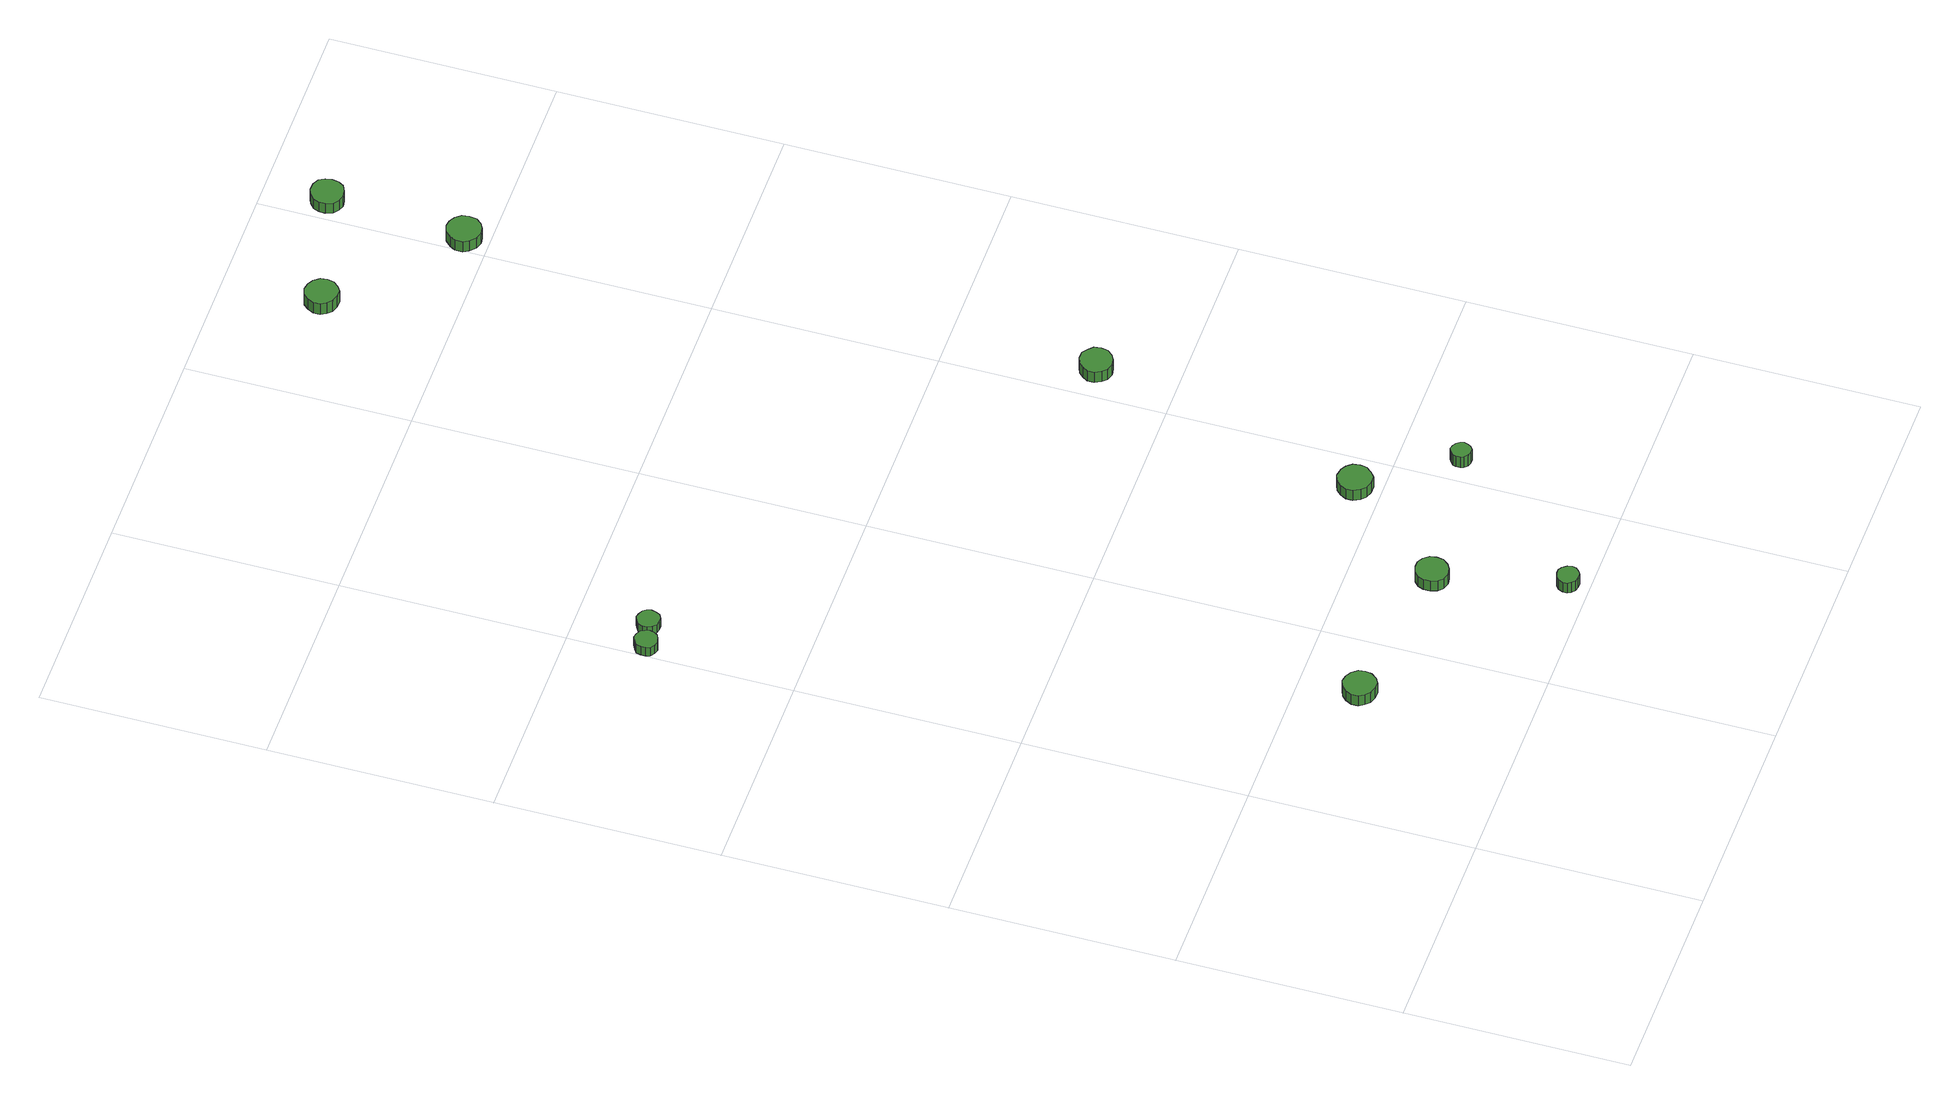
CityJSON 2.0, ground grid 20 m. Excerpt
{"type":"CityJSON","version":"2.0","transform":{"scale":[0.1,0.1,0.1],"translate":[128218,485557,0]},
"CityObjects":{
"tree1":{"type":"SolitaryVegetationObject","attributes":{"function":"something"},"geometry":[{"type":"MultiSurface","lod":"1","boundaries":[[[0,1,2,3,4,5,6,7,8,9,10,11,12,13,14]],[[15,16,17,18,19,20,21,22,23,24,25,26,27,28,29]],[[0,29,28,1]],[[1,28,27,2]],[[2,27,26,3]],[[3,26,25,4]],[[4,25,24,5]],[[5,24,23,6]],[[6,23,22,7]],[[7,22,21,8]],[[8,21,20,9]],[[9,20,19,10]],[[10,19,18,11]],[[11,18,17,12]],[[12,17,16,13]],[[13,16,15,14]],[[14,15,29,0]]]}]},
"tree2":{"type":"SolitaryVegetationObject","attributes":{"function":"something"},"geometry":[{"type":"MultiSurface","lod":"1","boundaries":[[[30,31,32,33,34,35,36,37,38,39,40,41,42,43,44]],[[45,46,47,48,49,50,51,52,53,54,55,56,57,58,59]],[[30,59,58,31]],[[31,58,57,32]],[[32,57,56,33]],[[33,56,55,34]],[[34,55,54,35]],[[35,54,53,36]],[[36,53,52,37]],[[37,52,51,38]],[[38,51,50,39]],[[39,50,49,40]],[[40,49,48,41]],[[41,48,47,42]],[[42,47,46,43]],[[43,46,45,44]],[[44,45,59,30]]]}]},
"tree3":{"type":"SolitaryVegetationObject","attributes":{"function":"something"},"geometry":[{"type":"MultiSurface","lod":"1","boundaries":[[[60,61,62,63,64,65,66,67,68,69,70,71,72,73,74]],[[75,76,77,78,79,80,81,82,83,84,85,86,87,88,89]],[[60,89,88,61]],[[61,88,87,62]],[[62,87,86,63]],[[63,86,85,64]],[[64,85,84,65]],[[65,84,83,66]],[[66,83,82,67]],[[67,82,81,68]],[[68,81,80,69]],[[69,80,79,70]],[[70,79,78,71]],[[71,78,77,72]],[[72,77,76,73]],[[73,76,75,74]],[[74,75,89,60]]]}]},
"tree4":{"type":"SolitaryVegetationObject","attributes":{"function":"something"},"geometry":[{"type":"MultiSurface","lod":"1","boundaries":[[[90,91,92,93,94,95,96,97,98,99,100,101,102,103,104]],[[105,106,107,108,109,110,111,112,113,114,115,116,117,118,119]],[[90,119,118,91]],[[91,118,117,92]],[[92,117,116,93]],[[93,116,115,94]],[[94,115,114,95]],[[95,114,113,96]],[[96,113,112,97]],[[97,112,111,98]],[[98,111,110,99]],[[99,110,109,100]],[[100,109,108,101]],[[101,108,107,102]],[[102,107,106,103]],[[103,106,105,104]],[[104,105,119,90]]]}]},
"tree5":{"type":"SolitaryVegetationObject","attributes":{"function":"something"},"geometry":[{"type":"MultiSurface","lod":"1","boundaries":[[[120,121,122,123,124,125,126,127,128,129,130,131,132,133,134]],[[135,136,137,138,139,140,141,142,143,144,145,146,147,148,149]],[[120,149,148,121]],[[121,148,147,122]],[[122,147,146,123]],[[123,146,145,124]],[[124,145,144,125]],[[125,144,143,126]],[[126,143,142,127]],[[127,142,141,128]],[[128,141,140,129]],[[129,140,139,130]],[[130,139,138,131]],[[131,138,137,132]],[[132,137,136,133]],[[133,136,135,134]],[[134,135,149,120]]]}]},
"tree6":{"type":"SolitaryVegetationObject","attributes":{"function":"something"},"geometry":[{"type":"MultiSurface","lod":"1","boundaries":[[[150,151,152,153,154,155,156,157,158,159,160,161,162,163,164]],[[165,166,167,168,169,170,171,172,173,174,175,176,177,178,179]],[[150,179,178,151]],[[151,178,177,152]],[[152,177,176,153]],[[153,176,175,154]],[[154,175,174,155]],[[155,174,173,156]],[[156,173,172,157]],[[157,172,171,158]],[[158,171,170,159]],[[159,170,169,160]],[[160,169,168,161]],[[161,168,167,162]],[[162,167,166,163]],[[163,166,165,164]],[[164,165,179,150]]]}]},
"tree7":{"type":"SolitaryVegetationObject","attributes":{"function":"something"},"geometry":[{"type":"MultiSurface","lod":"1","boundaries":[[[180,181,182,183,184,185,186,187,188,189,190,191,192,193,194]],[[195,196,197,198,199,200,201,202,203,204,205,206,207,208,209]],[[180,209,208,181]],[[181,208,207,182]],[[182,207,206,183]],[[183,206,205,184]],[[184,205,204,185]],[[185,204,203,186]],[[186,203,202,187]],[[187,202,201,188]],[[188,201,200,189]],[[189,200,199,190]],[[190,199,198,191]],[[191,198,197,192]],[[192,197,196,193]],[[193,196,195,194]],[[194,195,209,180]]]}]},
"tree8":{"type":"SolitaryVegetationObject","attributes":{"function":"something"},"geometry":[{"type":"MultiSurface","lod":"1","boundaries":[[[210,211,212,213,214,215,216,217,218,219,220,221,222,223,224]],[[225,226,227,228,229,230,231,232,233,234,235,236,237,238,239]],[[210,239,238,211]],[[211,238,237,212]],[[212,237,236,213]],[[213,236,235,214]],[[214,235,234,215]],[[215,234,233,216]],[[216,233,232,217]],[[217,232,231,218]],[[218,231,230,219]],[[219,230,229,220]],[[220,229,228,221]],[[221,228,227,222]],[[222,227,226,223]],[[223,226,225,224]],[[224,225,239,210]]]}]},
"tree9":{"type":"SolitaryVegetationObject","attributes":{"function":"something"},"geometry":[{"type":"MultiSurface","lod":"1","boundaries":[[[240,241,242,243,244,245,246,247,248,249,250,251,252,253,254]],[[255,256,257,258,259,260,261,262,263,264,265,266,267,268,269]],[[240,269,268,241]],[[241,268,267,242]],[[242,267,266,243]],[[243,266,265,244]],[[244,265,264,245]],[[245,264,263,246]],[[246,263,262,247]],[[247,262,261,248]],[[248,261,260,249]],[[249,260,259,250]],[[250,259,258,251]],[[251,258,257,252]],[[252,257,256,253]],[[253,256,255,254]],[[254,255,269,240]]]}]},
"tree10":{"type":"SolitaryVegetationObject","attributes":{"function":"something"},"geometry":[{"type":"MultiSurface","lod":"1","boundaries":[[[270,271,272,273,274,275,276,277,278,279,280,281,282,283,284]],[[285,286,287,288,289,290,291,292,293,294,295,296,297,298,299]],[[270,299,298,271]],[[271,298,297,272]],[[272,297,296,273]],[[273,296,295,274]],[[274,295,294,275]],[[275,294,293,276]],[[276,293,292,277]],[[277,292,291,278]],[[278,291,290,279]],[[279,290,289,280]],[[280,289,288,281]],[[281,288,287,282]],[[282,287,286,283]],[[283,286,285,284]],[[284,285,299,270]]]}]},
"tree11":{"type":"SolitaryVegetationObject","attributes":{"function":"something"},"geometry":[{"type":"MultiSurface","lod":"1","boundaries":[[[300,301,302,303,304,305,306,307,308,309,310,311,312,313,314]],[[315,316,317,318,319,320,321,322,323,324,325,326,327,328,329]],[[300,329,328,301]],[[301,328,327,302]],[[302,327,326,303]],[[303,326,325,304]],[[304,325,324,305]],[[305,324,323,306]],[[306,323,322,307]],[[307,322,321,308]],[[308,321,320,309]],[[309,320,319,310]],[[310,319,318,311]],[[311,318,317,312]],[[312,317,316,313]],[[313,316,315,314]],[[314,315,329,300]]]}]}
},
"vertices":[
[153,146,19],[152,152,19],[148,157,19],[143,160,19],[137,161,19],[131,159,19],[127,155,19],[124,149,19],[124,143,19],[127,138,19],[131,134,19],[137,132,19],[143,132,19],[148,135,19],[152,140,19],[152,140,7],[148,135,7],[143,132,7],[137,132,7],[131,134,7],[127,138,7],[124,143,7],[124,149,7],[127,155,7],[131,159,7],[137,161,7],[143,160,7],[148,157,7],[152,152,7],[153,146,7],
[21,733,13],[20,737,13],[18,741,13],[14,743,13],[10,744,13],[6,742,13],[2,739,13],[1,735,13],[1,731,13],[2,727,13],[6,724,13],[10,723,13],[14,724,13],[18,726,13],[20,729,13],[20,729,3],[18,726,3],[14,724,3],[10,723,3],[6,724,3],[2,727,3],[1,731,3],[1,735,3],[2,739,3],[6,742,3],[10,744,3],[14,743,3],[18,741,3],[20,737,3],[21,733,3],
[44,739,13],[43,743,13],[41,746,13],[37,748,13],[33,749,13],[29,747,13],[26,745,13],[24,741,13],[24,737,13],[26,733,13],[29,730,13],[33,729,13],[37,729,13],[41,731,13],[43,735,13],[43,735,3],[41,731,3],[37,729,3],[33,729,3],[29,730,3],[26,733,3],[24,737,3],[24,741,3],[26,745,3],[29,747,3],[33,749,3],[37,748,3],[41,746,3],[43,743,3],[44,739,3],
[316,16,25],[315,20,25],[312,24,25],[309,26,25],[305,26,25],[301,25,25],[298,22,25],[296,18,25],[296,14,25],[298,11,25],[301,8,25],[305,7,25],[309,7,25],[312,9,25],[315,12,25],[315,12,13],[312,9,13],[309,7,13],[305,7,13],[301,8,13],[298,11,13],[296,14,13],[296,18,13],[298,22,13],[301,25,13],[305,26,13],[309,26,13],[312,24,13],[315,20,13],[316,16,13],
[297,129,19],[296,135,19],[292,140,19],[287,143,19],[281,143,19],[275,141,19],[271,137,19],[269,132,19],[269,126,19],[271,120,19],[275,116,19],[281,114,19],[287,115,19],[292,118,19],[296,123,19],[296,123,7],[292,118,7],[287,115,7],[281,114,7],[275,116,7],[271,120,7],[269,126,7],[269,132,7],[271,137,7],[275,141,7],[281,143,7],[287,143,7],[292,140,7],[296,135,7],[297,129,7],
[380,223,18],[379,229,18],[375,234,18],[370,237,18],[363,238,18],[357,236,18],[353,232,18],[350,226,18],[350,220,18],[353,214,18],[357,210,18],[363,208,18],[370,208,18],[375,212,18],[379,217,18],[379,217,6],[375,212,6],[370,208,6],[363,208,6],[357,210,6],[353,214,6],[350,220,6],[350,226,6],[353,232,6],[357,236,6],[363,238,6],[370,237,6],[375,234,6],[379,229,6],[380,223,6],
[425,146,25],[424,149,25],[422,152,25],[419,154,25],[415,155,25],[412,153,25],[409,151,25],[408,148,25],[408,144,25],[409,141,25],[412,138,25],[415,137,25],[419,137,25],[422,139,25],[424,142,25],[424,142,12],[422,139,12],[419,137,12],[415,137,12],[412,138,12],[409,141,12],[408,144,12],[408,148,12],[409,151,12],[412,153,12],[415,155,12],[419,154,12],[422,152,12],[424,149,12],[425,146,12],
[443,471,18],[442,477,18],[438,481,18],[433,485,18],[427,485,18],[421,483,18],[417,479,18],[414,474,18],[414,468,18],[417,462,18],[421,458,18],[427,456,18],[433,457,18],[438,460,18],[442,465,18],[442,465,6],[438,460,6],[433,457,6],[427,456,6],[421,458,6],[417,462,6],[414,468,6],[414,474,6],[417,479,6],[421,483,6],[427,485,6],[433,485,6],[438,481,6],[442,477,6],[443,471,6],
[315,1111,25],[314,1117,25],[310,1122,25],[305,1125,25],[299,1126,25],[293,1124,25],[289,1120,25],[286,1114,25],[286,1108,25],[289,1103,25],[293,1099,25],[299,1097,25],[305,1097,25],[310,1100,25],[314,1105,25],[314,1105,12],[310,1100,12],[305,1097,12],[299,1097,12],[293,1099,12],[289,1103,12],[286,1108,12],[286,1114,12],[289,1120,12],[293,1124,12],[299,1126,12],[305,1125,12],[310,1122,12],[314,1117,12],[315,1111,12],
[427,1022,18],[426,1028,18],[422,1033,18],[417,1036,18],[411,1037,18],[405,1035,18],[400,1030,18],[397,1025,18],[397,1018,18],[400,1013,18],[405,1008,18],[411,1006,18],[417,1007,18],[422,1010,18],[426,1015,18],[426,1015,6],[422,1010,6],[417,1007,6],[411,1006,6],[405,1008,6],[400,1013,6],[397,1018,6],[397,1025,6],[400,1030,6],[405,1035,6],[411,1037,6],[417,1036,6],[422,1033,6],[426,1028,6],[427,1022,6],
[429,1143,22],[428,1149,22],[425,1154,22],[419,1157,22],[413,1157,22],[408,1155,22],[403,1151,22],[401,1146,22],[401,1140,22],[403,1134,22],[408,1130,22],[413,1128,22],[419,1129,22],[425,1132,22],[428,1137,22],[428,1137,10],[425,1132,10],[419,1129,10],[413,1128,10],[408,1130,10],[403,1134,10],[401,1140,10],[401,1146,10],[403,1151,10],[408,1155,10],[413,1157,10],[419,1157,10],[425,1154,10],[428,1149,10],[429,1143,10]
]}
